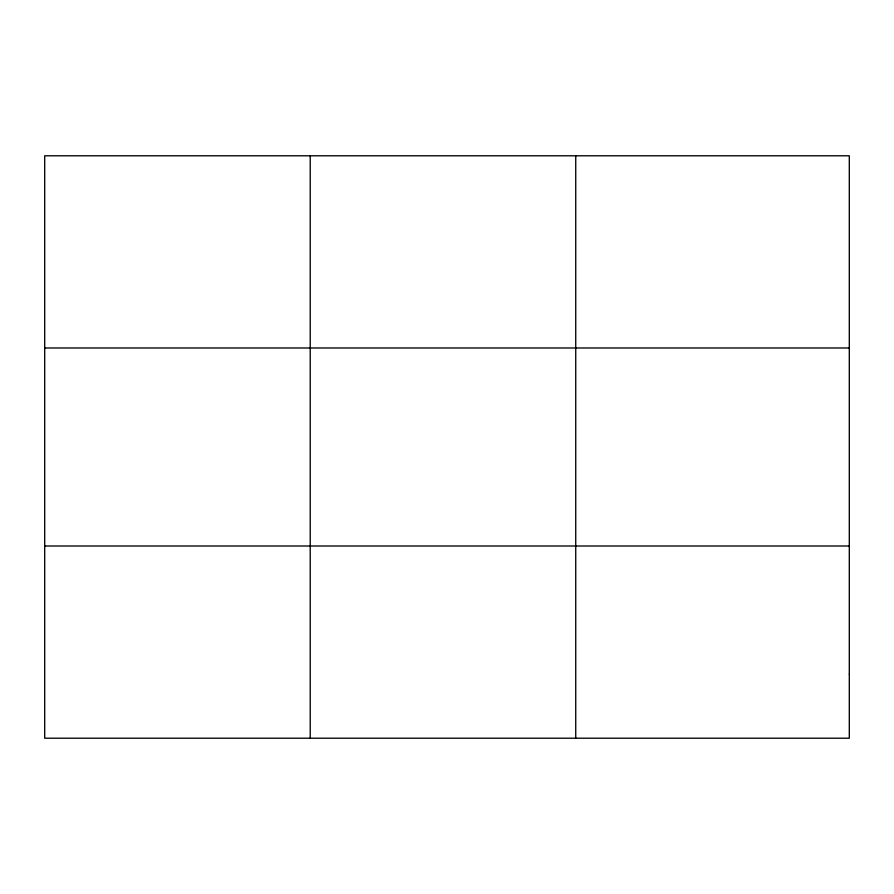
<?xml version="1.0" encoding="UTF-8"?>
<svg xmlns="http://www.w3.org/2000/svg" width="894" height="894" viewBox="0 0 894 894"><rect width="100%" height="100%" fill="white"/><g stroke="black" fill="none" stroke-linecap="round" stroke-linejoin="round"><path stroke-width="1.34" d="M310.218 155.791L310.218 738.209M575.736 155.791L575.736 738.209M44.7 347.989L849.3 347.989M44.7 546.01L849.3 546.01M849.3 674.143L849.3 738.209L44.7 738.209L44.7 155.791L849.3 155.791L849.3 674.143"/></g></svg>
